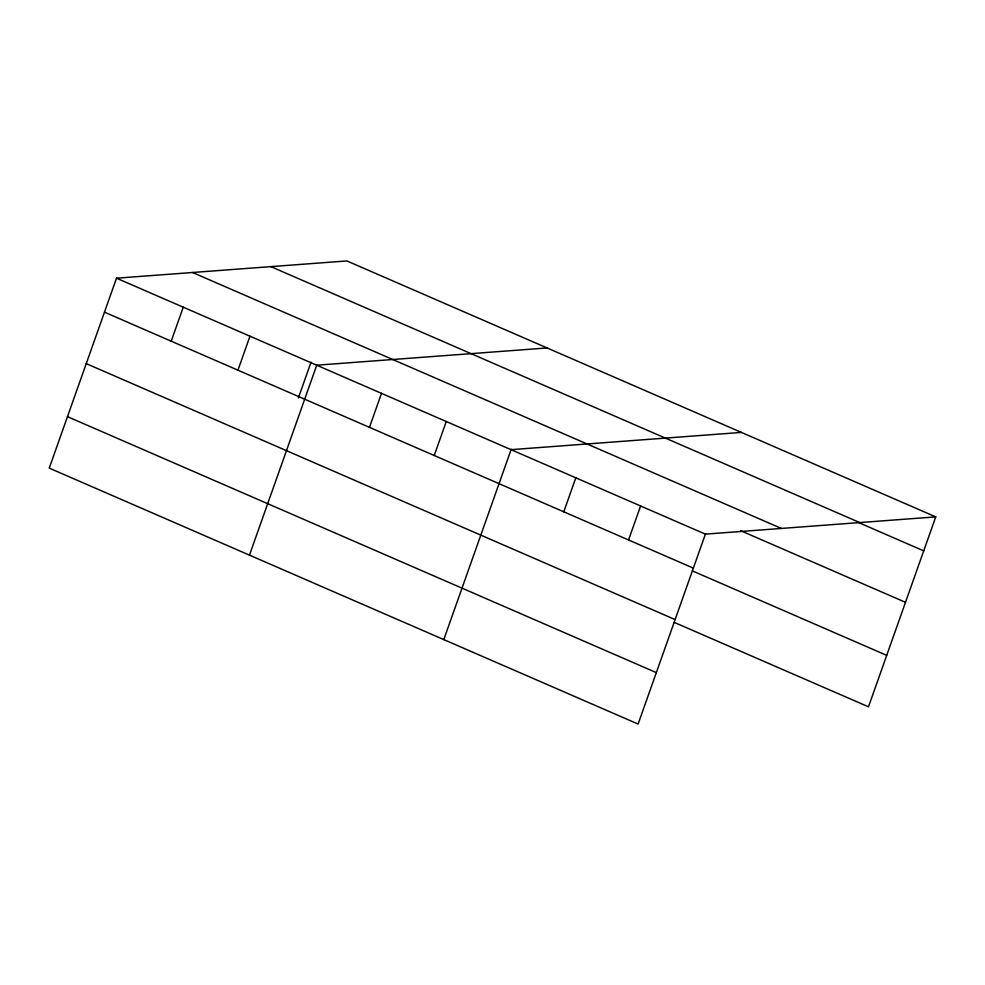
<?xml version="1.0" encoding="UTF-8"?>
<svg xmlns="http://www.w3.org/2000/svg" width="985" height="985" viewBox="0 0 985 985"><rect width="100%" height="100%" fill="white"/><g stroke="black" fill="none" stroke-linecap="round" stroke-linejoin="round"><path stroke-width="1.48" d="M674.171 622.36L868.487 706.811L935.75 516.879L346.892 260.939L116.513 278.189L49.25 468.121L638.108 724.061L705.58 533.624M171.218 341.179L183.247 307.185M237.951 370.175L249.981 336.193M298.369 397.977L311.051 362.148M249.464 555.146L316.727 365.201L547.106 347.951M369.461 427.342L381.49 393.36M434.237 455.501L446.267 421.506M443.779 639.61L511.264 449.172M563.789 511.806L575.819 477.823M628.553 539.952L640.595 505.97M511.043 449.665L741.422 432.415M935.75 516.879L705.371 534.129L116.513 278.189M270.863 266.627L859.72 522.567M858.945 522.703L923.721 550.861M192.543 272.488L781.388 528.44M740.745 530.718L905.486 602.327M104.472 312.171L693.329 568.111M692.393 570.894L886.709 655.357M86.249 363.637L675.107 619.577M67.472 416.655L656.33 672.607"/></g></svg>
